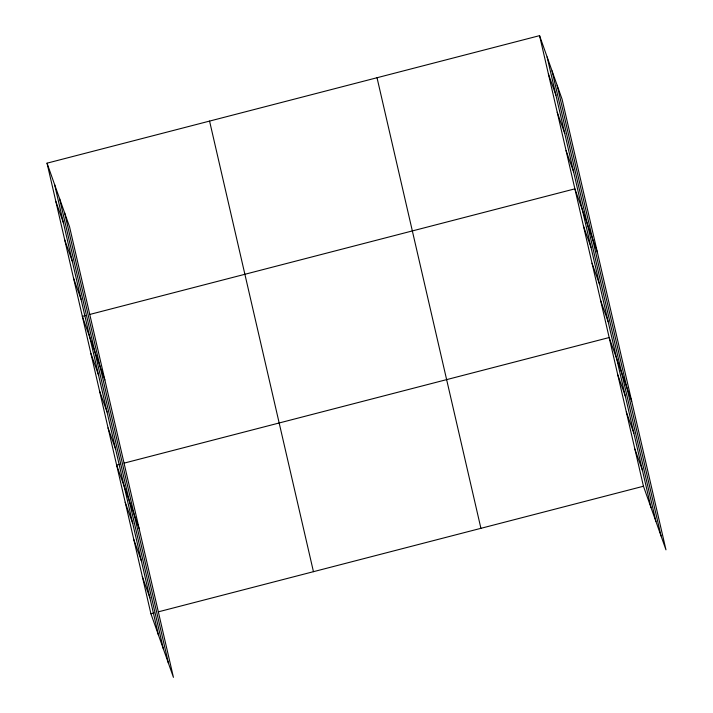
<?xml version="1.0" encoding="UTF-8"?>
<svg xmlns="http://www.w3.org/2000/svg" width="713" height="713" viewBox="0 0 713 713"><rect width="100%" height="100%" fill="white"/><g stroke="black" fill="none" stroke-linecap="round" stroke-linejoin="round"><path stroke-width="1.07" d="M47.031 163.17L69.544 226.761L173.437 677.35L150.915 613.759L47.031 163.17L539.563 35.65L562.085 99.241L665.969 549.83L643.456 486.239L539.563 35.65M85.56 315.538L82.352 316.376L104.864 379.958M89.838 314.433L574.892 188.847L597.405 252.438M119.837 464.234L116.638 465.063L139.151 528.654M124.115 463.129L609.169 337.543L631.691 401.134M150.915 613.759L154.124 612.93M158.402 611.825L643.456 486.239M548.395 73.947L555.935 95.239M557.227 112.253L564.767 133.536M566.06 150.55L573.6 171.842M583.457 226.021L590.997 247.313M592.031 263.195L599.571 284.487M600.596 300.369L608.136 321.661M617.743 374.717L625.283 396.009M626.308 411.891L633.848 433.183M634.882 449.065L642.422 470.357M55.864 201.476L63.395 222.759M64.687 239.773L72.227 261.056M73.519 278.07L81.059 299.362M90.925 353.55L98.456 374.833M99.49 390.724L107.03 412.007M108.064 427.898L115.604 449.181M125.203 502.237L132.743 523.529M133.777 539.411L141.317 560.703M142.342 576.585L149.882 597.877M557.138 85.275L661.031 535.873M552.049 70.899L655.933 521.488M547.103 56.942L650.996 507.531M377.025 77.735L480.918 528.324M209.569 121.085L313.453 571.683M64.607 212.804L168.491 663.393M59.509 198.419L163.402 649.008M54.571 184.462L158.455 635.051"/></g></svg>
